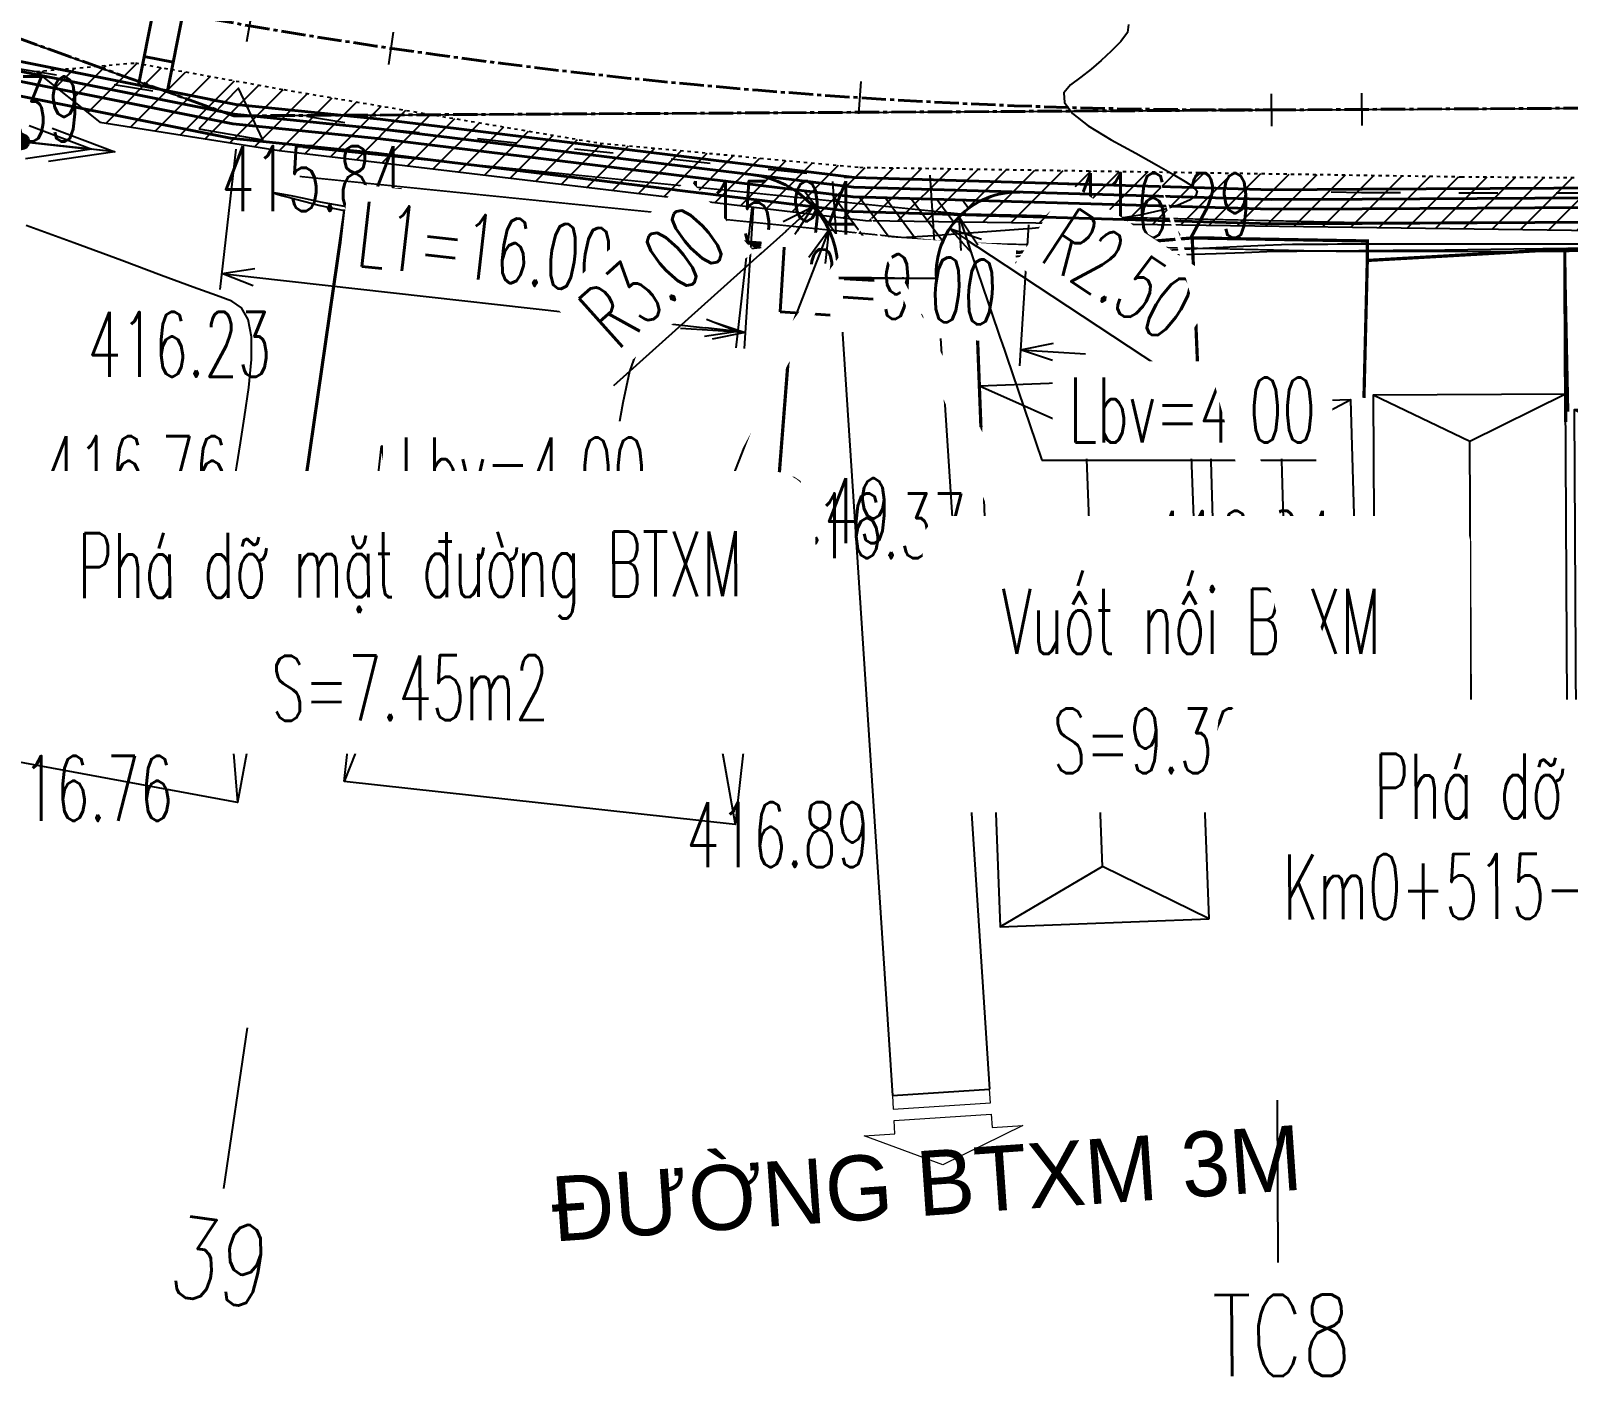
# Model space of a CAD drawing. Header units: centimetres. Extents: x 556321 to 560034, y 1839250 to 1840516.
# Drawn here: x 556875.1 to 556922.45, y 1839264.47 to 1839305.91 of the extents above; entities that cross this region are included whole.
import ezdxf
from ezdxf.enums import TextEntityAlignment as Align

# ---------------------------------------------------------------- set-up
doc = ezdxf.new("R2010")
doc.units = ezdxf.units.CM
doc.header["$MEASUREMENT"] = 0
doc.set_wipeout_variables(frame=1)
for name, pattern in [('ACAD_ISO03W100', [30, 12, -18]), ('ACAD_ISO04W100', [30, 24, -3, 0, -3]), ('CENTER2', [1.125, 0.75, -0.125, 0.125, -0.125]), ('DOT2', [0.125, 0, -0.125])]:
    doc.linetypes.add(name, pattern=pattern)
for name, color, linetype in [('4', 21, 'Continuous'), ('bo via', 23, 'Continuous'), ('bovia', 1, 'Continuous'), ('CAO DO AN', 6, 'Continuous'), ('cao do Hien Trang', 6, 'Continuous'), ('cao do3', 2, 'Continuous'), ('H1_DongMuc_Con', 3, 'Continuous'), ('Line1', 40, 'Continuous'), ('pha1', 4, 'Continuous'), ('RANH', 30, 'Continuous'), ('sh(bs)', 31, 'Continuous'), ('SH1', 4, 'Continuous'), ('T', 20, 'Continuous'), ('thoat nuoc', 50, 'Continuous'), ('ThongSoTuyen_Tuyen1', 7, 'Continuous'), ('ThongSoTuyen_TuyenPDP', 7, 'Continuous'), ('TUYEN', 7, 'Continuous'), ('vuot', 7, 'Continuous')]:
    doc.layers.add(name, color=color, linetype=linetype)
doc.layers.add('Mep duong', color=241, linetype='Continuous', lineweight=50)
doc.styles.add('2D', font='vnsimple.shx', dxfattribs={"width": 0.6})
doc.styles.add('CHUSO', font='Vnsimple.shx', dxfattribs={"width": 0.7})
doc.styles.add('Khung ten', font='VHAVANB_3.TTF')
doc.styles.get("Standard").update_dxf_attribs({"font": 'Vnsimple.shx', "width": 0.7, "height": 2})
doc.linetypes.add('FENCELINE2', pattern='A,0.25,-0.1,[132,ltypeshp.shx,S=0.1,R=0,X=-0.1,Y=0],-0.1,1', length=1.45)
doc.dimstyles.new('D1000', dxfattribs={"dimtxt": 2, "dimasz": 1, "dimexe": 0.5, "dimexo": 1, "dimgap": 0.7, "dimtad": 1, "dimzin": 0, "dimdsep": 46, "dimtxsty": '2D', "dimblk": 'OPEN30', "dimcen": 0, "dimdle": 0.7, "dimclrd": 7, "dimclre": 7, "dimclrt": 3, "dimadec": 0, "dimazin": 2, "dimtfac": 0.3478260869565218, "dimtix": 1, "dimtofl": 0, "dimtmove": 0, "dimatfit": 3, "dimldrblk": 'OPEN30', "dimfxl": 0, "dimtolj": 1, "dimtzin": 0, "dimarcsym": 0})
doc.dimstyles.new('D1000 bv', dxfattribs={"dimtxt": 2, "dimasz": 1, "dimexe": 0.5, "dimexo": 1, "dimgap": 0.7, "dimtad": 1, "dimzin": 0, "dimdsep": 46, "dimtxsty": '2D', "dimblk": 'OPEN30', "dimcen": 0, "dimdle": 0.7, "dimclrd": 7, "dimclre": 7, "dimclrt": 3, "dimadec": 0, "dimazin": 2, "dimtfac": 0.3478260869565218, "dimtix": 1, "dimtofl": 0, "dimtmove": 0, "dimatfit": 3, "dimldrblk": 'OPEN30', "dimfxl": 0, "dimtolj": 1, "dimtzin": 0, "dimarcsym": 0})
doc.dimstyles.new('D1000 bv2', dxfattribs={"dimtxt": 2, "dimasz": 1, "dimexe": 0.5, "dimexo": 1, "dimgap": 0.7, "dimtad": 1, "dimzin": 0, "dimdsep": 46, "dimtxsty": '2D', "dimblk": 'OPEN30', "dimcen": 0, "dimdle": 0.7, "dimclrd": 7, "dimclre": 7, "dimclrt": 3, "dimadec": 0, "dimazin": 2, "dimtfac": 0.3478260869565218, "dimtix": 1, "dimtofl": 0, "dimtmove": 0, "dimatfit": 3, "dimldrblk": 'OPEN30', "dimfxl": 0, "dimtolj": 1, "dimtzin": 0, "dimarcsym": 0})
doc.dimstyles.get("Standard").update_dxf_attribs({"dimtxt": 0.18, "dimasz": 0.18, "dimexe": 0.18, "dimexo": 0.0625, "dimgap": 0.09, "dimtad": 0, "dimtih": 1, "dimtoh": 1, "dimdec": 4, "dimzin": 0, "dimdsep": 46, "dimtxsty": 'Standard', "dimcen": 0.09, "dimadec": 0, "dimazin": 0, "dimtfac": 1, "dimtdec": 4, "dimtofl": 0, "dimtmove": 0, "dimatfit": 3, "dimfxl": 0, "dimtolj": 1, "dimtzin": 0, "dimarcsym": 0})

# ---------------------------------------------------------------- blocks, each defined once
blk = doc.blocks.new('A$C61F2495E')
at = {"layer": 'Line1', "lineweight": -2}
blk.add_lwpolyline([(14.68833595956676, 5.256463934434578), (-0.4504163545789197, 2.926328669767827), (0.4504163544625044, -2.926328669767827), (15.58916866860818, -0.5961934051010758)], close=True, dxfattribs=at)
at = {"layer": 'Line1', "color": 8, "lineweight": -2}
for points in [[(14.68833595956676, 5.256463934434578), (13.55877088371199, 2.086946765892208), (15.58916866860818, -0.5961934051010758)], [(-0.4504163545789197, 2.926328669767827), (1.435625370591879, 0.2209694189950824), (0.4504163544625044, -2.926328669767827)], [(13.55877088371199, 2.086946765892208), (1.435625370591879, 0.2209694189950824)]]:
    blk.add_lwpolyline(points, dxfattribs=at)
at = {"layer": 'Line1', "lineweight": -2}
blk.add_lwpolyline([(15.58916866860818, -0.5961934051010758), (14.68833595956676, 5.256463934434578)], dxfattribs=at)
blk = doc.blocks.new('A$C2A113424')
at = {"layer": 'Mep duong', "linetype": 'Continuous', "lineweight": 20, "extrusion": (-0.004496282055146948, 0.001719061481453282, 0.999988414070535)}
blk.add_lwpolyline([(4.322536986824867, 6.79247280023508), (4.830761154897329, 6.598165935739423), (3.402301987192789, 2.861923919200379), (2.89407781927676, 3.056230783792444), (2.44399803933625, 1.879013385726145), (2.335873058389854, 5.535508036274276), (4.772616766727176, 7.969690198559676), (4.322536986810312, 6.79247280047155)], dxfattribs=at)
blk.add_lwpolyline([(5.273641723522699, 6.428841570338148), (3.845182555903653, 2.692599553731802), (4.372020599101048, 2.491176137052379), (5.800479766678257, 6.227418153647811)], close=True, dxfattribs=at)
blk = doc.blocks.new('_Open30')
at = {"color": 0, "linetype": 'ByBlock', "lineweight": -2}
for p, q in [((-1, 0.26794919), (0, 0)), ((0, 0), (-1, -0.26794919)), ((0, 0), (-1, 0))]:
    blk.add_line(p, q, dxfattribs=at)
blk = doc.blocks.new('*D93')
at = {"layer": 'bo via', "color": 7, "lineweight": -2, "transparency": 16777216}
for p, q in [((556881.4098931802, 1839302.262154554), (556880.9228452302, 1839297.938302869)), ((556897.3045444537, 1839300.471746861), (556896.8174965036, 1839296.147895176)), ((556881.9725279753, 1839298.323226412), (556895.8797480216, 1839296.756687246))]:
    blk.add_line(p, q, dxfattribs=at)
at = {"layer": 'Defpoints', "color": 0, "lineweight": -2, "transparency": 16777216}
for p in [(556881.5218274435, 1839303.255870168), (556897.4164787169, 1839301.465462475), (556896.8734636352, 1839296.644752983)]:
    blk.add_point(p, dxfattribs=at)
at = {"layer": 'bo via', "color": 7, "lineweight": -2, "transparency": 16777216}
for p, rotation in [((556880.9788123617, 1839298.435160675), 173.5731705940881), ((556896.8734636352, 1839296.644752983), 353.5731705940881)]:
    blk.add_blockref('_Open30', p, dxfattribs=dict(at, rotation=rotation))
at = {"layer": 'bo via', "color": 3, "transparency": 16777216, "insert": (556889.116426246, 1839299.229273372), "char_height": 2, "attachment_point": 5, "rotation": 353.5731705940881, "style": '2D', "bg_fill": 3, "box_fill_scale": 1.25, "bg_fill_color": 256, "bg_fill_true_color": 13158600, "bg_fill_transparency": 0}
blk.add_mtext('\\A1;L1=16.00', dxfattribs=at)
blk = doc.blocks.new('*D94')
at = {"layer": 'bo via', "color": 7, "lineweight": -2, "transparency": 16777216}
for p, q in [((556897.3436728426, 1839300.467699267), (556897.0703807803, 1839296.120044394)), ((556905.828525359, 1839299.93434441), (556905.5552332967, 1839295.586689537)), ((556896.1037185257, 1839296.681795304), (556895.1056883578, 1839296.744531131)), ((556906.584631378, 1839296.022968794), (556907.5826615458, 1839295.960232968))]:
    blk.add_line(p, q, dxfattribs=at)
at = {"layer": 'Defpoints', "color": 0, "lineweight": -2, "transparency": 16777216}
for p in [(556897.4064086693, 1839301.465729435), (556905.8912611858, 1839300.932374578)]:
    blk.add_point(p, dxfattribs=at)
at = {"layer": 'bo via', "color": 7, "lineweight": -2, "transparency": 16777216}
for p, rotation in [((556897.1017486936, 1839296.619059478), 356.4031398572616), ((556905.5866012101, 1839296.085704621), 176.4031398572616)]:
    blk.add_blockref('_Open30', p, dxfattribs=dict(at, rotation=rotation))
at = {"layer": 'bo via', "color": 3, "transparency": 16777216, "insert": (556901.4508258572, 1839298.049033334), "char_height": 2, "attachment_point": 5, "rotation": 356.40313985726164, "style": '2D', "bg_fill": 3, "box_fill_scale": 1.25, "bg_fill_color": 256, "bg_fill_true_color": 13158600, "bg_fill_transparency": 0}
blk.add_mtext('\\A1;L2=9.00', dxfattribs=at)
at = {"layer": 'Defpoints', "color": 0, "lineweight": -2, "transparency": 16777216}
blk.add_point((556905.5866012101, 1839296.085704621), dxfattribs=at)
blk = doc.blocks.new('*D39')
at = {"layer": 'Defpoints', "color": 0, "lineweight": -2, "transparency": 16777216}
for p in [(556901.4332700404, 1839302.503342463), (556899.1994678497, 1839300.50081212)]:
    blk.add_point(p, dxfattribs=at)
at = {"layer": 'vuot', "color": 7, "lineweight": -2, "transparency": 16777216}
blk.add_line((556893.0511932494, 1839294.989085748), (556898.4548671197, 1839299.833302006), dxfattribs=at)
at = {"layer": 'vuot', "color": 7, "lineweight": -2, "transparency": 16777216, "rotation": 41.87518387329098}
blk.add_blockref('_Open30', (556899.1994678497, 1839300.50081212), dxfattribs=at)
at = {"layer": 'vuot', "color": 3, "transparency": 16777216, "insert": (556894.245962625, 1839298.343260061), "char_height": 2, "attachment_point": 5, "rotation": 41.87518387329098, "style": '2D', "bg_fill": 3, "box_fill_scale": 1.25, "bg_fill_color": 256, "bg_fill_true_color": 13158600, "bg_fill_transparency": 0}
blk.add_mtext('\\A1;R3.00', dxfattribs=at)
blk = doc.blocks.new('*D40')
at = {"layer": 'Defpoints', "color": 0, "lineweight": -2, "transparency": 16777216}
for p in [(556901.3164055697, 1839301.200407894), (556903.4019474385, 1839299.821816181)]:
    blk.add_point(p, dxfattribs=at)
at = {"layer": 'vuot', "color": 7, "lineweight": -2, "transparency": 16777216}
blk.add_line((556910.2901942978, 1839295.268524694), (556904.2361641861, 1839299.270379496), dxfattribs=at)
at = {"layer": 'vuot', "color": 7, "lineweight": -2, "transparency": 16777216, "rotation": 146.5343684835283}
blk.add_blockref('_Open30', (556903.4019474385, 1839299.821816181), dxfattribs=at)
at = {"layer": 'vuot', "color": 3, "transparency": 16777216, "insert": (556908.6177299807, 1839298.411902223), "char_height": 2, "attachment_point": 5, "rotation": 326.5343684835282, "style": '2D', "bg_fill": 3, "box_fill_scale": 1.25, "bg_fill_color": 256, "bg_fill_true_color": 13158600, "bg_fill_transparency": 0}
blk.add_mtext('\\A1;R2.50', dxfattribs=at)
blk = doc.blocks.new('A$C60531E53')
at = {"layer": '4'}
blk.add_hatch(color=256, dxfattribs=at).paths.add_polyline_path([(-0.2401799543149536, 0, 1), (0.2401799543149536, 0, 1)])
blk.add_circle((0, 0), 0.2401799543149536, dxfattribs=at)
for points in [[(-2.897110797605819, 0), (1.220780834732068, 0)], [(-2.191728709441122, 0), (1.926162922896765, 0)], [(2.173985659223035, 0), (-1.943905973114852, 0)], [(2.917498102954596, 0), (-1.200393529383291, 0)]]:
    blk.add_leader(points, dimstyle='Standard', override={"dimasz": 2, "dimgap": 0.09, "dimtad": 0, "dimldrblk": 'Open30'}, dxfattribs=at)

msp = doc.modelspace()

# ---------------------------------------------------------------- hatches: boundary and pattern name
at = {"layer": 'pha1', "lineweight": -2}
h = msp.add_hatch(dxfattribs=at)
h.set_pattern_fill('ANSI31', color=8, scale=5, style=0)
h.set_pattern_definition([(45, (0, 0), (-0.4419417382415922, 0.4419417382415922), [])])
h.paths.add_polyline_path([(556882.8960518913, 1839304.097745638), (556878.3202689474, 1839304.921302292), (556875.2655575823, 1839304.656535377), (556877.2229935584, 1839303.100463701), (556882.7443966701, 1839302.223858394), (556900.8077606049, 1839300.068875216), (556929.294434212, 1839299.67828247), (556987.0341228927, 1839299.944939267), (557030.1705203888, 1839300.745260124), (557038.8363286708, 1839301.134310825), (557049.2013382051, 1839302.726097467), (557060.9880251072, 1839304.304647354), (557061.1234819421, 1839304.389458736), (557061.124312591, 1839304.322899861), (557064.2661036745, 1839304.743668989), (557060.7545874758, 1839305.764333095), (557056.2402155179, 1839305.912182407), (557049.7277100907, 1839304.729399585), (557041.0437550109, 1839303.726159752), (557030.8581681796, 1839302.903093746), (557017.7993409579, 1839302.285855574), (556981.6457097249, 1839301.481995026), (556940.365324742, 1839301.250373003), (556919.1612426377, 1839301.415920775), (556900.6352509552, 1839301.706304024), (556892.6379643455, 1839302.447501509)])
at = {"layer": 'vuot'}
h = msp.add_hatch(dxfattribs=at)
h.set_pattern_fill('ANSI31', color=8, scale=4.999999999999999, angle=-98.44814996222703, style=0)
h.set_pattern_definition([(306.551850037773, (-1181862.117841416, 2655633.092866785), (0.5020739027176107, 0.3722187477947708), [])])
h.paths.add_polyline_path([(556904.3656204361, 1839300.67737089), (556902.8328125087, 1839300.722710414), (556902.9910311365, 1839298.307361091, -0.001382374026019391), (556902.9911832905, 1839298.307370636, -0.2983586840088119)])
h.paths.add_polyline_path([(556902.9652642892, 1839298.280172736, -0.3917932677578461), (556902.9910311365, 1839298.307361091), (556902.8328125087, 1839300.722710414), (556900.4252583672, 1839300.793924398), (556899.8168263005, 1839300.868601181), (556899.9840902787, 1839298.315166467)])
h.paths.add_polyline_path([(556899.9530506304, 1839298.773110868, -0.004207481832766912), (556899.9540874403, 1839298.77318672), (556899.8168263002, 1839300.868601181), (556898.5925158949, 1839301.018868676, -0.2304296253646202)])

# ---------------------------------------------------------------- linework, layer by layer
at = {"layer": 'bovia', "color": 6, "lineweight": 40}
for points in [[(556879.372965148, 1839309.042433928), (556878.4145386941, 1839304.239113881)], [(556880.2653734185, 1839308.864367989), (556879.3069469646, 1839304.061047942)], [(556878.5906478645, 1839305.121715467), (556879.483056135, 1839304.943649528)]]:
    msp.add_lwpolyline(points, dxfattribs=at)
at = {"layer": 'CAO DO AN', "lineweight": -2, "elevation": 413.955}
msp.add_lwpolyline([(556875.2655575825, 1839304.656535377), (556877.2229935583, 1839303.100463701), (556882.7443966728, 1839302.223858394), (556900.8077606049, 1839300.068875216), (556929.2944342103, 1839299.67828247), (556987.0341228851, 1839299.944939268), (557030.1705203836, 1839300.745260123), (557038.8363286691, 1839301.134310825), (557049.2013382061, 1839302.726097465), (557064.2661036735, 1839304.743668989)], dxfattribs=at)
at = {"layer": 'cao do Hien Trang', "color": 3, "lineweight": -2}
for centre in [(556886.2025306479, 1839305.489218849, 415.442), (556900.6278126705, 1839303.867641664, 415.834), (556881.3539698052, 1839303.290592971, 415.319), (556881.4299692247, 1839303.636300381, 415.229), (556916.0873229178, 1839303.498731226, 416.226), (556885.8761066818, 1839302.90311514, 415.39), (556900.1553947541, 1839301.401282543, 415.733), (556881.1170243067, 1839301.259364566, 415.628), (556916.0852521555, 1839300.92511748, 416.091), (556884.7621811554, 1839300.358136766, 415.844), (556903.6980347009, 1839300.272646993, 415.83), (556910.8707466545, 1839299.529962515, 416.285), (556898.7015889264, 1839299.283868645, 415.945), (556901.4377680502, 1839299.089835653, 416.04), (556916.2614334365, 1839299.436084856, 416.377), (556922.3463391461, 1839299.183509117, 416.567), (556903.2659866058, 1839298.738469871, 415.863), (556904.1612245666, 1839298.973514533, 415.939), (556880.64978248, 1839295.253853258, 416.233), (556902.0555502679, 1839289.661814326, 416.374)]:
    msp.add_circle(centre, 0, dxfattribs=at)
at = {"layer": 'cao do3', "color": 6, "lineweight": -2, "elevation": 416.04}
msp.add_lwpolyline([(556901.6364755547, 1839273.116639466), (556904.6300557007, 1839273.312797336)], dxfattribs=at)
at = {"layer": 'cao do3', "color": 6, "lineweight": -2}
for centre in [(556879.3179416793, 1839291.428949972, 416.755), (556899.7361583433, 1839290.12684054, 416.4938), (556913.3915635057, 1839289.123314523, 416.2421000000001), (556877.6261196476, 1839281.573112199, 416.755), (556899.0885737435, 1839280.14783086, 416.8938)]:
    msp.add_circle(centre, 0, dxfattribs=at)
at = {"layer": 'H1_DongMuc_Con', "color": 8, "lineweight": -2}
for points, elevation in [([(556908.9035752746, 1839306.106595451), (556908.879208597, 1839305.861236336), (556908.6726628097, 1839305.576470277), (556908.3724620927, 1839305.279740195), (556908.0671306261, 1839304.998489011), (556907.7566684098, 1839304.732716725), (556907.4410754438, 1839304.482423337), (556907.1203517282, 1839304.247608848), (556906.9118914856, 1839303.998320024), (556906.9330889389, 1839303.704603633), (556907.1839440883, 1839303.366459675), (556907.6644569334, 1839302.98388815), (556908.3746274745, 1839302.556889058), (556909.1359332526, 1839302.139534436), (556909.7698518086, 1839301.785896321), (556910.2763831425, 1839301.495974714), (556910.6555272542, 1839301.269769615), (556910.907284144, 1839301.107281023), (556911.0188615773, 1839300.973939464), (556910.9774673195, 1839300.835175465), (556910.7831013707, 1839300.690989024), (556910.435763731, 1839300.541380142), (556909.9354544003, 1839300.38634882), (556909.2532543051, 1839300.232943675), (556908.3602443719, 1839300.088213329), (556907.2564246008, 1839299.952157781), (556905.9417949917, 1839299.824777031), (556904.4163555447, 1839299.706071079), (556902.8920904734, 1839299.599443089), (556901.5809839915, 1839299.508296226), (556900.4830360988, 1839299.432630488), (556899.5982467955, 1839299.372445878), (556898.9266160815, 1839299.327742393), (556898.4063099438, 1839299.292475607), (556897.9754943692, 1839299.260601093), (556897.6341693578, 1839299.232118851), (556897.3823349095, 1839299.20702888), (556897.2199910246, 1839299.185331182), (556897.1137559756, 1839299.16462527), (556897.0302480352, 1839299.142510663), (556896.9694672036, 1839299.118987359), (556896.9314134807, 1839299.094055359), (556896.9160868664, 1839299.067714662), (556896.6833165223, 1839299.069892086), (556895.9929316096, 1839299.130514445), (556894.8449321284, 1839299.24958174), (556893.2393180787, 1839299.427093971), (556891.1760894605, 1839299.663051138), (556889.056444505, 1839299.913991736), (556887.281581443, 1839300.136454259), (556885.8515002751, 1839300.330438707), (556884.7662010007, 1839300.495945082), (556884.02568362, 1839300.632973382), (556883.5142133955, 1839300.742416168), (556883.1160555892, 1839300.825165997), (556882.8312102011, 1839300.881222871), (556882.6596772315, 1839300.910586789), (556882.6014566801, 1839300.913257751), (556882.6565828816, 1839300.889470067), (556882.8250901704, 1839300.839458045), (556883.1069785467, 1839300.763221684), (556883.5022480104, 1839300.660760985), (556884.0108985616, 1839300.532075949), (556884.7492450222, 1839300.380232675), (556885.8336022145, 1839300.208297264), (556887.2639701382, 1839300.016269717), (556889.0403487934, 1839299.804150033), (556891.1627381803, 1839299.571938212), (556893.1648562405, 1839299.315002953), (556894.5804209164, 1839299.028712952), (556895.4094322077, 1839298.71306821), (556895.6518901145, 1839298.368068727), (556895.3077946368, 1839297.993714502), (556894.7191165314, 1839297.540927327), (556894.2278265553, 1839296.960628992), (556893.8339247083, 1839296.252819496), (556893.5374109903, 1839295.417498841), (556893.3382854017, 1839294.454667027), (556893.1581497076, 1839293.475049007), (556892.9186056736, 1839292.589369736), (556892.6196532999, 1839291.797629214), (556892.2612925863, 1839291.099827442), (556891.843523533, 1839290.49596442), (556891.3928762216, 1839289.929589155), (556890.9358807339, 1839289.344250656), (556890.47253707, 1839288.739948923), (556890.00284523, 1839288.116683955), (556889.5268052139, 1839287.474455753), (556888.9616489663, 1839286.891572873), (556888.2246084322, 1839286.446343873), (556887.3156836113, 1839286.138768753), (556886.2348745039, 1839285.968847512), (556884.98218111, 1839285.936580151), (556883.7888520602, 1839286.036145451), (556882.8861359854, 1839286.261722195), (556882.2740328853, 1839286.613310383), (556881.9525427603, 1839287.090910015), (556881.92166561, 1839287.69452109), (556882.0016079132, 1839288.310966285), (556882.0125761476, 1839288.827068273), (556881.9545703133, 1839289.242827054), (556881.8275904106, 1839289.55824263), (556881.6316364394, 1839289.773314999), (556881.4323881684, 1839289.969196176), (556881.2955253668, 1839290.227038173), (556881.2210480345, 1839290.546840992), (556881.2089561716, 1839290.928604632), (556881.2592497781, 1839291.372329092), (556881.3464345624, 1839291.894059859), (556881.4450162324, 1839292.509842416), (556881.5549947888, 1839293.219676764), (556881.6763702312, 1839294.023562904), (556881.8091425597, 1839294.921500833), (556881.8991816224, 1839295.783980869), (556881.8923572678, 1839296.481493325), (556881.7886694956, 1839297.0140382), (556881.5881183061, 1839297.381615496), (556881.2907036992, 1839297.584225211), (556880.8195091509, 1839297.75219086), (556880.0976181377, 1839298.015835954), (556879.1250306595, 1839298.375160493), (556877.9017467161, 1839298.830164478), (556876.4277663077, 1839299.380847909), (556874.9536513197, 1839299.917869262)], 416), ([(556922.7751071579, 1839299.339393914), (556920.3456460877, 1839299.339073653), (556918.3884340981, 1839299.338438811), (556916.9034711892, 1839299.337489388), (556915.890757361, 1839299.336225383), (556915.3502926133, 1839299.334646796), (556915.0512653511, 1839299.332941223), (556914.7628639793, 1839299.331296257), (556914.4850884976, 1839299.329711899), (556914.2179389063, 1839299.328188147), (556913.9614152052, 1839299.326725004), (556913.6256960097, 1839299.319434587), (556913.1209599358, 1839299.300429018), (556912.4472069832, 1839299.269708296), (556911.6044371519, 1839299.227272421), (556910.5926504422, 1839299.173121394), (556909.605998036, 1839299.116794365), (556908.8386311161, 1839299.067830484), (556908.2905496822, 1839299.026229751), (556907.9617537346, 1839298.991992167), (556907.852243273, 1839298.96511773), (556907.9620014268, 1839298.948564395), (556908.2910113252, 1839298.945290113), (556908.839272968, 1839298.955294883), (556909.6067863554, 1839298.978578708), (556910.5935514872, 1839299.015141585), (556911.6104684019, 1839299.05419579), (556912.4684371375, 1839299.084953598), (556913.1674576941, 1839299.107415008), (556913.7075300717, 1839299.121580021), (556914.0886542704, 1839299.127448638), (556914.3855294542, 1839299.129141822), (556914.6728547871, 1839299.13078054), (556914.9506302694, 1839299.132364792), (556915.2188559009, 1839299.133894578), (556915.4775316817, 1839299.135369897), (556915.9994135794, 1839299.140001812), (556917.0572575615, 1839299.151001386), (556918.6510636284, 1839299.168368617), (556920.7808317798, 1839299.192103506), (556923.4465620157, 1839299.222206052)], 417)]:
    msp.add_lwpolyline(points, dxfattribs=dict(at, elevation=elevation))
at = {"layer": 'Line1', "linetype": 'DOT2', "lineweight": -2, "elevation": 413.955}
msp.add_lwpolyline([(556875.2655575825, 1839304.656535377), (556878.3202689474, 1839304.921302292), (556882.8960519183, 1839304.097745636), (556892.6379643477, 1839302.447501509), (556900.6352509628, 1839301.706304023), (556919.1612426061, 1839301.415920776), (556940.365324744, 1839301.250373003), (556981.6457097551, 1839301.481995026), (557017.7993409431, 1839302.285855574), (557030.8581681856, 1839302.903093747), (557041.0437550208, 1839303.726159752), (557049.7277100878, 1839304.729399584), (557056.2402155173, 1839305.912182407), (557060.7545874752, 1839305.764333094), (557064.2661036735, 1839304.743668989)], dxfattribs=at)
at = {"layer": 'Line1', "linetype": 'FENCELINE2', "lineweight": -2, "const_width": 0.1}
msp.add_lwpolyline([(556916.2639724237, 1839298.836090228), (556916.1606972709, 1839294.604128243)], dxfattribs=at)
at = {"layer": 'Line1', "lineweight": -2}
for points in [[(556911.390808417, 1839278.555838512), (556910.7526454153, 1839295.207754504), (556904.3149974286, 1839294.961040026), (556904.9531604308, 1839278.309124033)], [(556916.0850875429, 1839283.256866304), (556915.7570495331, 1839294.541150818), (556911.3945334409, 1839294.414330984), (556911.7225714508, 1839283.13004647)], [(556922.4510165809, 1839279.405819604), (556922.369949237, 1839294.722633244), (556916.4484532045, 1839294.691292524), (556916.5295205484, 1839279.374478885)], [(556884.753304281, 1839282.79100296), (556885.8969259802, 1839293.118074084), (556897.9407787467, 1839291.78433568), (556896.7971570473, 1839281.457264556)]]:
    msp.add_lwpolyline(points, close=True, dxfattribs=at)
for points in [[(556910.7526454153, 1839295.207754504), (556907.5943391565, 1839293.505276835), (556904.3149974286, 1839294.961040026)], [(556915.7570495331, 1839294.541150818), (556913.6068997104, 1839293.407639164), (556911.3945334409, 1839294.414330984)], [(556922.369949237, 1839294.722633244), (556919.4168889306, 1839293.254451752), (556916.4484532045, 1839294.691292524)], [(556908.1053814653, 1839280.170386584), (556907.5943391565, 1839293.505276835)], [(556913.8695932564, 1839284.371159781), (556913.6068997104, 1839293.407639164)], [(556885.8969259802, 1839293.118074084), (556886.7297563723, 1839287.7989883), (556884.753304281, 1839282.79100296)], [(556919.4818078347, 1839280.988714345), (556919.4168889306, 1839293.254451752)], [(556897.9407787467, 1839291.78433568), (556895.8487092527, 1839286.789153831), (556896.7971570473, 1839281.457264556)], [(556895.8487092527, 1839286.789153831), (556886.7297563723, 1839287.7989883)], [(556916.0850875429, 1839283.256866304), (556913.8695932564, 1839284.371159781), (556911.7225714508, 1839283.13004647)], [(556911.7225714508, 1839283.13004647), (556916.0850875429, 1839283.256866304)], [(556922.4510165809, 1839279.405819604), (556919.4818078347, 1839280.988714345), (556916.5295205484, 1839279.374478885)], [(556911.390808417, 1839278.555838512), (556908.1053814653, 1839280.170386584), (556904.9531604308, 1839278.309124033)], [(556916.5295205484, 1839279.374478885), (556922.4510165809, 1839279.405819604)], [(556904.9531604308, 1839278.309124033), (556911.390808417, 1839278.555838512)]]:
    msp.add_lwpolyline(points, dxfattribs=at)
at = {"layer": 'pha1', "color": 8, "linetype": 'ACAD_ISO03W100', "ltscale": 0.1, "elevation": 413.955}
msp.add_lwpolyline([(556828.7402746547, 1839319.316067087), (556846.4859649644, 1839313.129219065), (556857.0182177362, 1839309.092303343), (556871.7507654617, 1839305.237363718), (556885.8761066818, 1839302.90311514), (556900.1553947541, 1839301.401282543), (556916.0852521555, 1839300.92511748), (556934.0329922345, 1839300.918632627), (556950.7991580996, 1839300.838919521), (556967.0812249517, 1839301.039356633), (556983.299926904, 1839301.289642412), (556996.5746725835, 1839301.396825222), (556998.396548683, 1839301.663091024), (556999.7791774739, 1839301.497191577), (557013.953764454, 1839301.80234063), (557020.2701659233, 1839302.033001596), (557033.7892127361, 1839303.097684775), (557051.8834056717, 1839305.12575726), (557066.0489977344, 1839307.895967994), (557084.2869206462, 1839310.980386395)], dxfattribs=at)
at = {"layer": 'RANH', "linetype": 'ACAD_ISO04W100', "ltscale": 0.05, "const_width": 0.05}
for points in [[(556982.8240392893, 1839300.11379209), (556946.3924205524, 1839300.04968116), (556915.7340126536, 1839300.007396881), (556903.6980347009, 1839300.272646993), (556883.4711486406, 1839302.319235132)], [(556982.8256230715, 1839299.213793484), (556946.3936618373, 1839299.149682016), (556915.7247172834, 1839299.107383205), (556903.6427337404, 1839299.373647193), (556883.3805478171, 1839301.423807027)]]:
    msp.add_lwpolyline(points, dxfattribs=at)
at = {"layer": 'SH1', "elevation": 416.04}
for points in [[(556902.785317268, 1839301.465490611), (556904.6300557007, 1839273.312797336)], [(556899.791737122, 1839301.269332742), (556901.6364755547, 1839273.116639466)]]:
    msp.add_lwpolyline(points, dxfattribs=at)
at = {"layer": 'SH1', "linetype": 'FENCELINE2', "const_width": 0.1}
for points in [[(556883.4863554996, 1839291.53489058), (556884.7621811554, 1839300.358136766), (556898.7015889264, 1839299.283868645), (556897.8242505353, 1839288.089308053)], [(556904.3632701095, 1839293.701436085), (556904.1612245666, 1839298.973514533), (556910.8707466545, 1839299.529962515), (556911.0582483639, 1839295.104072721)], [(556910.8707466545, 1839299.529962515), (556916.2614334365, 1839299.436084856), (556916.2639724237, 1839298.836090228), (556922.3463391461, 1839299.183509117), (556922.3745159612, 1839293.859799226)]]:
    msp.add_lwpolyline(points, dxfattribs=at)
at = {"layer": 'SH1', "linetype": 'FENCELINE2', "const_width": 0.1, "elevation": 416.954}
msp.add_lwpolyline([(556928.6205018512, 1839299.320357041), (556922.3463391461, 1839299.183509117)], dxfattribs=at)
at = {"layer": 'SH1'}
msp.add_lwpolyline([(556922.3463391461, 1839299.183509117), (556922.4553699372, 1839294.18469803)], dxfattribs=at)
msp.add_lwpolyline([(556882.9900118497, 1839290.414467758), (556881.4618190932, 1839282.136579718), (556872.178508875, 1839283.850384901), (556873.7067016314, 1839292.128272942)], close=True, dxfattribs=at)
at = {"layer": 'SH1', "color": 8}
for points in [[(556882.9900118497, 1839290.414467758), (556880.9821182797, 1839288.084670113), (556881.4618190932, 1839282.136579718)], [(556880.9821182797, 1839288.084670113), (556874.5042857588, 1839289.280552045)]]:
    msp.add_lwpolyline(points, dxfattribs=at)
at = {"layer": 'T', "color": 1}
msp.add_lwpolyline([(556388.4077285065, 1839317.599261275), (556403.9855829556, 1839332.631404766), (556472.7201804589, 1839349.139786821), (556519.7498159858, 1839361.6644622), (556517.4521892862, 1839368.292349566), (556560.3887066303, 1839375.162093943), (556643.1067222117, 1839363.648420062), (556660.645023606, 1839359.496106346), (556688.3832445671, 1839356.142146459), (556756.2777159817, 1839336.862720629), (556804.0540989705, 1839331.131487818), (556881.3539698052, 1839303.290592971), (557029.1753429447, 1839304.133672492), (557099.4537064454, 1839316.087882114), (557130.4917232865, 1839330.985187393), (557171.2721665474, 1839347.296730436), (557196.2840118997, 1839372.702428997), (557244.8134156673, 1839317.637076192)], dxfattribs=at)
at = {"layer": 'ThongSoTuyen_Tuyen1', "lineweight": -2}
for points in [[(556910.7526454153, 1839295.207754504), (556904.3149974286, 1839294.961040026)], [(556897.9407787467, 1839291.78433568), (556885.8969259802, 1839293.118074084)]]:
    msp.add_lwpolyline(points, dxfattribs=at)
at = {"layer": 'ThongSoTuyen_TuyenPDP', "color": 1, "lineweight": -2}
for p, q in [((556881.7633263017, 1839275.194392226), (556881.0383904824, 1839270.247224546)), ((556913.4836742742, 1839272.9735772), (556913.5121915402, 1839267.973658524))]:
    msp.add_line(p, q, dxfattribs=at)
msp.add_lwpolyline([(556880.2708507767, 1839302.890975597), (556882.2420203025, 1839302.552610853), (556881.5006292601, 1839304.144362296)], close=True, dxfattribs=at)
at = {"layer": 'TUYEN', "color": 1, "lineweight": -2}
for p, q in [((556881.9148927865, 1839306.557685939), (556881.7457104143, 1839305.572101176)), ((556913.3068672247, 1839303.973072991), (556913.312570678, 1839302.973089255))]:
    msp.add_line(p, q, dxfattribs=at)
at = {"layer": 'TUYEN', "color": 2, "lineweight": -2}
for p, q in [((556886.2579283816, 1839305.866831844), (556886.1129412177, 1839304.877398308)), ((556900.658966398, 1839304.346929333), (556900.594207938, 1839303.349028365)), ((556916.0846220442, 1839303.988916043), (556916.0903254974, 1839302.988932308))]:
    msp.add_line(p, q, dxfattribs=at)
at = {"layer": 'TUYEN', "color": 3, "linetype": 'CENTER2', "lineweight": 40}
msp.add_lwpolyline([(556813.6770284101, 1839327.665882473), (556851.2885984118, 1839314.119431092, 0.08807846508642009), (556913.3097189525, 1839303.473081123), (557003.073058948, 1839303.985050465, 0.04071798329055057), (557054.90854506, 1839308.511085476), (557081.4580012723, 1839313.027097404, 0.06986579236870619), (557115.9104446233, 1839323.986871367), (557130.4916710559, 1839330.985417083), (557163.4974290751, 1839344.187210567, 0.1035469730046593), (557177.1465900104, 1839353.263975687), (557196.2838516652, 1839372.702595904), (557244.8132696573, 1839317.637258779)], format="xyb", dxfattribs=at)
msp.add_lwpolyline([(556851.2885984118, 1839314.119431092), (556881.3541130278, 1839303.290820853), (556913.3097189525, 1839303.473081123)], dxfattribs=at)
at = {"layer": 'vuot'}
msp.add_lwpolyline([(556878.4145386941, 1839304.239113881), (556879.3069469646, 1839304.061047942)], dxfattribs=at)

# ---------------------------------------------------------------- block references
at = {"layer": '4'}
for p, rotation in [((556874.8036641122, 1839302.499208531, 415.394), 173.7531587451568), ((556903.2659866058, 1839298.738469871, 415.863), 185.6577186427252)]:
    msp.add_blockref('A$C60531E53', p, dxfattribs=dict(at, rotation=rotation))
at = {"layer": 'Line1', "lineweight": -2, "rotation": 261.5530306977356}
msp.add_blockref('A$C61F2495E', (556925.5924512895, 1839294.253121992, 416.954), dxfattribs=at)
at = {"layer": 'thoat nuoc', "extrusion": (0.003721835117555523, -0.05696328527744782, 0.9983693365051622), "xscale": 0.7500000001695254, "yscale": 0.7500000001695254, "zscale": 0.7500000001695254, "rotation": 110.9233323044773}
msp.add_blockref('A$C2A113424', (675640.3464146147, 1796138.331606645, -102282.9931314249), dxfattribs=at)

# ---------------------------------------------------------------- texts
at = {"layer": 'CAO DO AN', "color": 6, "lineweight": -2, "width": 0.6}
for s, p in [('415.39', (556871.0025412934, 1839302.499002089, 828.5625)), ('415.84', (556880.9610583365, 1839300.357930325, 829.0125)), ('416.29', (556907.0696238356, 1839299.529756073, 829.4535000000001)), ('415.94', (556894.9004661075, 1839299.283662204, 829.1134999999999)), ('416.37', (556898.2544274491, 1839289.661607885, 829.5425))]:
    msp.add_text(s, height=2, dxfattribs=at).set_placement(p)
at = {"layer": 'cao do3', "color": 6, "lineweight": -2, "width": 0.6}
for s, p in [('416.23', (556876.8486596611, 1839295.253646816, 829.4014999999999)), ('416.76', (556875.5168188604, 1839291.42874353, 829.9235)), ('416.49', (556895.9350355244, 1839290.126634098, 829.6623)), ('416.24', (556909.5904406869, 1839289.123108082, 829.4106)), ('416.76', (556873.8249968288, 1839281.572905757, 829.9235)), ('416.89', (556895.2874509246, 1839280.147624418, 830.0623))]:
    msp.add_text(s, height=2, dxfattribs=at).set_placement(p)
at = {"layer": 'sh(bs)', "color": 7, "lineweight": -2, "insert": (556888.9846183488, 1839270.462508925, -9.361), "char_height": 2, "width": 26.72984380283251, "attachment_point": 1, "rotation": 3.97493192545821, "style": 'Khung ten'}
msp.add_mtext('\\pi2.0926;®\xadêng btxm 3m', dxfattribs=at)
at = {"layer": 'ThongSoTuyen_TuyenPDP', "color": 1, "lineweight": -2, "width": 0.7}
for s, rotation, p in [('39', 351.6634641222049, (556879.2686392536, 1839266.9691784)), ('TC8', 0.3267855690719335, (556911.4999659266, 1839264.462124775))]:
    msp.add_text(s, height=2.5, rotation=rotation, dxfattribs=at).set_placement(p)

# ---------------------------------------------------------------- next in the draw order: dimensions: what is measured, and where the dimension line sits
at = {"layer": 'bo via'}
dim = msp.add_aligned_dim(p1=(556881.5218274434, 1839303.255870168), p2=(556897.4164787169, 1839301.465462475), distance=-4.85119628400548, dimstyle='D1000 bv', override={"dimpost": 'L1=<>'}, dxfattribs=at)
dim.commit()
dim.dimension.update_dxf_attribs({"geometry": '*D93', "text_midpoint": (556889.116426246, 1839299.229273372)})

# ---------------------------------------------------------------- next in the draw order: dimensions: what is measured, and where the dimension line sits
dim = msp.add_aligned_dim(p1=(556897.4064086693, 1839301.465729435), p2=(556905.8912611858, 1839300.932374578), distance=-4.8562359264434445, text='L2=9.00', dimstyle='D1000 bv2', override={"dimpost": 'L2=<>'}, dxfattribs=at)
dim.commit()
dim.dimension.update_dxf_attribs({"geometry": '*D94', "text_midpoint": (556901.4508258572, 1839298.049033334)})

# ---------------------------------------------------------------- next in the draw order: linework, layer by layer
at = {"layer": 'vuot'}
msp.add_lwpolyline([(556902.9928333212, 1839298.279849124), (556899.9840902785, 1839298.315166467)], dxfattribs=at)

# ---------------------------------------------------------------- next in the draw order: dimensions: what is measured, and where the dimension line sits
dim = msp.add_radius_dim(center=(556901.4332700404, 1839302.503342463), mpoint=(556899.1994678497, 1839300.50081212), dimstyle='D1000', dxfattribs=at)
dim.commit()
dim.dimension.update_dxf_attribs({"geometry": '*D39', "text_midpoint": (556894.245962625, 1839298.343260061)})

# ---------------------------------------------------------------- next in the draw order: linework, layer by layer
at = {"layer": 'TUYEN', "color": 1, "lineweight": 40}
msp.add_arc((556896.9656656584, 1839298.498281778), 3, 4.076461072754113, 82.69366538146038, dxfattribs=at)

# ---------------------------------------------------------------- next in the draw order: dimensions: what is measured, and where the dimension line sits
at = {"layer": 'vuot'}
dim = msp.add_radius_dim(center=(556901.3164055697, 1839301.200407894), mpoint=(556903.4019474385, 1839299.821816181), dimstyle='D1000', dxfattribs=at)
dim.commit()
dim.dimension.update_dxf_attribs({"geometry": '*D40', "text_midpoint": (556908.6177299807, 1839298.411902223)})

# ---------------------------------------------------------------- next in the draw order: leaders
at = {"layer": 'bo via', "lineweight": -2}
msp.add_leader([(556899.6806562822, 1839299.774536421), (556896.0229829157, 1839290.408052498), (556884.9640008932, 1839290.408052498)], dimstyle='D1000', override={"dimgap": 0.7, "dimtad": 0}, dxfattribs=at)

# ---------------------------------------------------------------- next in the draw order: linework, layer by layer
at = {"layer": 'bovia', "color": 6, "lineweight": 40, "elevation": 427.4431}
msp.add_lwpolyline([(557081.8227834511, 1839310.843463963), (557066.1937808796, 1839307.93176651), (557055.3197665811, 1839306.082347949), (557052.028557301, 1839305.540103494), (557034.0218850535, 1839303.186703241), (557029.2974232152, 1839302.739192431), (557016.7302688577, 1839301.88906897), (557003.0833804026, 1839301.522588543), (556998.5569283891, 1839301.496864993), (556983.3765735178, 1839301.410595963), (556967.161135361, 1839301.318444618), (556950.9499971347, 1839301.226317709), (556933.8229736979, 1839301.12898588), (556916.1009598688, 1839301.028272758), (556913.3284932326, 1839301.012516999), (556900.4707723926, 1839301.392840546), (556885.8560616648, 1839303.186598041), (556881.4093298255, 1839303.641550734), (556871.781597097, 1839305.562612342), (556857.0421244798, 1839309.417259815), (556850.458438196, 1839311.804929899), (556845.643242116, 1839313.539317368), (556828.4421357353, 1839319.734990995)], dxfattribs=at)
at = {"layer": 'TUYEN', "color": 1, "lineweight": 40, "elevation": 427.4431}
msp.add_lwpolyline([(557081.8769338292, 1839310.548390431), (557066.246406954, 1839307.636408998), (557055.3693018603, 1839305.786464764), (557052.0723931263, 1839305.243281294), (557034.0554797255, 1839302.888542562), (557029.3216964322, 1839302.440148805), (557016.7444252736, 1839301.589340978), (557003.0882601, 1839301.22261143), (556998.5586332434, 1839301.196869837), (556983.3782783721, 1839301.110600807), (556967.1628402153, 1839301.018449462), (556950.951701989, 1839300.926322553), (556933.8246785522, 1839300.828990725), (556916.1026647231, 1839300.728277602), (556913.3249095776, 1839300.712491789), (556900.4480153791, 1839301.093382472), (556885.8225178531, 1839302.8884639), (556881.364610437, 1839303.344559985), (556871.7142358018, 1839305.270139428), (556856.952843301, 1839309.13051936), (556850.35646595, 1839311.522792045), (556845.5415786988, 1839313.257068277), (556828.3404723181, 1839319.452741903)], dxfattribs=at)

# ---------------------------------------------------------------- next in the draw order: texts
at = {"layer": 'bo via', "color": 3, "insert": (556890.2559310487, 1839292.378219624), "char_height": 2, "attachment_point": 5, "style": '2D', "bg_fill": 3, "box_fill_scale": 1.25, "bg_fill_color": 256, "bg_fill_true_color": 13158600, "bg_fill_transparency": 0}
msp.add_mtext('\\A1;Lbv=4.00', dxfattribs=at)

# ---------------------------------------------------------------- next in the draw order: wipeouts: each hides what was drawn before it
at = {"color": 8, "linetype": 'ByBlock'}
msp.add_wipeout([(556903.3032396854, 1839281.8321283704), (556903.1544364137, 1839281.8592809702), (556903.0171391561, 1839281.9120976743), (556902.8798022197, 1839281.9983632101), (556902.7840548783, 1839282.086457447), (556902.7246132325, 1839282.1589227864), (556902.6286263001, 1839282.3330605635), (556902.5902401141, 1839282.458419674), (556902.572777016, 1839282.5897029296), (556902.5748919041, 1839282.699427775), (556902.5748919041, 1839282.699427775), (556902.571800514, 1839282.6445651362), (556902.5715664172, 1839289.87095407), (556902.5720490895, 1839290.1925305107), (556902.6133789375, 1839290.4192039366), (556902.6890230647, 1839290.581208346), (556902.8057897333, 1839290.7294883747), (556902.902578591, 1839290.8119985778), (556903.0340714435, 1839290.8892031112), (556903.162278527, 1839290.936010485), (556903.162278527, 1839290.936010485), (556903.3714502477, 1839290.9638630797), (556904.6660367353, 1839290.9640006917), (556900.912947764, 1839300.280291305), (556905.7427972342, 1839290.9642167795), (556918.3349541471, 1839290.9670443826), (556918.5606419098, 1839290.9642463254), (556918.7747316192, 1839290.9534784993), (556918.9635002462, 1839290.8932626434), (556919.1934884526, 1839290.7328210662), (556919.3768524206, 1839290.4481717425), (556919.425087224, 1839290.2336622567), (556919.4278729305, 1839290.0752162898), (556919.4278942837, 1839289.8743365752), (556919.4281337574, 1839282.5973569835), (556919.3224792951, 1839282.2350590052), (556919.1098527444, 1839281.9936946975), (556919.1098527444, 1839281.9936946975), (556919.1098527444, 1839281.9936946975), (556919.1098527444, 1839281.9936946975), (556918.91471556, 1839281.8854929232), (556918.7949488026, 1839281.8499851394), (556918.6926062024, 1839281.835001499), (556918.6132750767, 1839281.8325369607)], dxfattribs=at).translate(0, 0, 1.994000000000028).dxf.layer = 'vuot'

# ---------------------------------------------------------------- next in the draw order: linework, layer by layer
at = {"layer": 'bovia', "color": 6, "lineweight": 40, "elevation": 427.4431}
msp.add_lwpolyline([(557081.9310842069, 1839310.253316898), (557066.2990330284, 1839307.341051486), (557055.4188371396, 1839305.49058158), (557052.1162289521, 1839304.946459093), (557034.089074397, 1839302.590381884), (557029.3459696494, 1839302.141105179), (557016.7585816893, 1839301.289612987), (557003.0931397977, 1839300.922634317), (556998.5603380975, 1839300.896874682), (556983.3799832262, 1839300.810605651), (556967.1645450693, 1839300.718454306), (556950.9534068431, 1839300.626327398), (556933.8263834063, 1839300.528995569), (556916.1043695771, 1839300.428282446), (556913.3213259224, 1839300.412466579), (556900.4252583658, 1839300.793924398), (556885.7889740416, 1839302.59032976), (556881.3198910486, 1839303.047569237), (556871.6468745066, 1839304.977666514), (556856.8635621221, 1839308.843778905), (556850.254493704, 1839311.240654191), (556845.4399152817, 1839312.974819185), (556828.2388089012, 1839319.170492812)], dxfattribs=at)
at = {"layer": 'TUYEN', "color": 1, "lineweight": 40, "elevation": 427.4431}
msp.add_lwpolyline([(557082.0123097739, 1839309.810706599), (557066.3779721403, 1839306.898015219), (557055.4931400586, 1839305.046756803), (557052.1819826904, 1839304.501225793), (557034.1394664047, 1839302.143140867), (557029.3823794749, 1839301.69253974), (557016.779816313, 1839300.840020999), (557003.1004593438, 1839300.472668647), (556998.5628953788, 1839300.446881948), (556983.3825405075, 1839300.360612918), (556967.1671023506, 1839300.268461573), (556950.9559641244, 1839300.176334664), (556933.8289406876, 1839300.079002836), (556916.1069268584, 1839299.978289713), (556913.3159504398, 1839299.962428764), (556900.3911228459, 1839300.344737288), (556885.7386583243, 1839302.143128549), (556881.2528119658, 1839302.602083115), (556871.5458325637, 1839304.538957142), (556856.7296403539, 1839308.413668222), (556850.1015353348, 1839310.817447409), (556845.2874201561, 1839312.551445548), (556828.0863137754, 1839318.747119175)], dxfattribs=at)
at = {"layer": 'TUYEN', "color": 1, "lineweight": 40}
msp.add_arc((556905.4874893089, 1839298.443224468), 2.5, 88.30571977280233, 183.7487093186943, dxfattribs=at)

# ---------------------------------------------------------------- next in the draw order: texts
at = {"layer": 'vuot', "color": 3, "style": '2D', "width": 0.6}
for s, p in [('Vuèt nèi BTXM', (556910.8424756613, 1839286.718059846)), ('S=9.30m2', (556910.8427606854, 1839283.039018201))]:
    msp.add_text(s, height=2, rotation=359.9953327796568, dxfattribs=at).set_placement(p, align=Align.CENTER)

# ---------------------------------------------------------------- next in the draw order: leaders
at = {"layer": 'bo via', "lineweight": -2}
msp.add_leader([(556903.688315133, 1839300.179016012), (556906.2437735829, 1839292.680201902), (556914.6904220852, 1839292.680201902)], dimstyle='D1000', override={"dimgap": 0.7, "dimtad": 0}, dxfattribs=at)

# ---------------------------------------------------------------- next in the draw order: texts
at = {"layer": 'bo via', "color": 3, "insert": (556910.8771674245, 1839294.227794649), "char_height": 2, "attachment_point": 5, "style": '2D', "bg_fill": 3, "box_fill_scale": 1.25, "bg_fill_color": 256, "bg_fill_true_color": 13158600, "bg_fill_transparency": 0}
msp.add_mtext('\\A1;Lbv=4.00', dxfattribs=at)

# ---------------------------------------------------------------- next in the draw order: wipeouts: each hides what was drawn before it
at = {"color": 8, "linetype": 'ByBlock'}
msp.add_wipeout([(556897.896551489, 1839283.6449490013), (556898.1922486754, 1839283.6773369452), (556898.4204367502, 1839283.7493997586), (556898.5245624346, 1839283.7978672145), (556898.740646211, 1839283.936948254), (556898.8624805458, 1839284.045049916), (556899.026870943, 1839284.243896307), (556899.1164035101, 1839284.3961627963), (556899.1849136451, 1839284.5569295941), (556899.2294583606, 1839284.7119853992), (556899.2562284817, 1839284.8793873263), (556899.2562284815, 1839284.879387326), (556899.2625814618, 1839290.9826084112), (556899.2234454013, 1839291.3072473377), (556899.144152059, 1839291.5389632485), (556899.0482389652, 1839291.7172197676), (556898.8624805466, 1839291.948537468), (556898.6874049568, 1839292.0964255775), (556898.4620135179, 1839292.2261077391), (556898.2611329141, 1839292.2990879095), (556898.2611329141, 1839292.2990879095), (556897.8965514901, 1839292.3486383834), (556896.6443483437, 1839292.3486383837), (556900.8077606049, 1839300.0688752162), (556895.2118604645, 1839292.348638384), (556875.3787522553, 1839292.3486383837), (556875.0944203204, 1839292.3187196474), (556874.8460612526, 1839292.2404948056), (556874.6482810876, 1839292.1369262866), (556874.4128231986, 1839291.9485374673), (556874.190802016, 1839291.6570060041), (556874.0866451061, 1839291.4258882315), (556874.0359987955, 1839291.2337080557), (556874.0127222829, 1839290.9826084108), (556874.0127222833, 1839284.5502719593), (556874.0502008882, 1839284.5064895195), (556874.2044771758, 1839284.3130420693), (556874.3057138833, 1839284.1656231096), (556874.4128231986, 1839284.045049917), (556874.6449993849, 1839283.8587443582), (556874.7740797077, 1839283.786067143), (556874.9610507598, 1839283.710377827), (556875.2305155298, 1839283.6530158815), (556875.3787522546, 1839283.6449490015)], dxfattribs=at).dxf.layer = 'pha1'

# ---------------------------------------------------------------- next in the draw order: linework, layer by layer
at = {"layer": 'pha1', "lineweight": -2}
msp.add_lwpolyline([(556902.9928383182, 1839298.279772841), (556899.9876315607, 1839298.279772841)], dxfattribs=at)

# ---------------------------------------------------------------- next in the draw order: texts
at = {"layer": 'pha1', "color": 3, "style": 'CHUSO', "width": 0.6}
for s, p in [('Ph¸ dì mÆt ®\xadêng BTXM', (556886.7814049703, 1839288.464539782, 25.26750000000129)), ('S=7.45m2', (556886.7814049703, 1839284.670084461, 25.26750000000129))]:
    msp.add_text(s, height=1.999999999999999, rotation=0.1601308852834099, dxfattribs=at).set_placement(p, align=Align.CENTER)

# ---------------------------------------------------------------- next in the draw order: wipeouts: each hides what was drawn before it
at = {"color": 8, "linetype": 'ByBlock'}
msp.add_wipeout([(556912.9469549219, 1839277.592803505), (556912.6512577357, 1839277.6251914492), (556912.4230696609, 1839277.6972542626), (556912.3189439764, 1839277.7457217185), (556912.1028602, 1839277.884802758), (556911.9810258653, 1839277.99290442), (556911.816635468, 1839278.1917508112), (556911.7271029009, 1839278.3440173003), (556911.6585927659, 1839278.504784098), (556911.6140480505, 1839278.659839903), (556911.5872779295, 1839278.8272418303), (556911.5872779295, 1839278.82724183), (556911.5809249491, 1839283.9402255605), (556911.6200610098, 1839284.2648644866), (556911.6993543521, 1839284.4965803977), (556911.7952674459, 1839284.674836917), (556911.9810258645, 1839284.9061546172), (556912.1561014543, 1839285.0540427265), (556912.3814928932, 1839285.1837248884), (556912.5823734971, 1839285.2567050585), (556912.5823734971, 1839285.2567050585), (556912.946954921, 1839285.3062555327), (556914.1991580675, 1839285.306255533), (556909.8380846976, 1839301.3887621015), (556915.6316459465, 1839285.3062555331), (556941.4226689748, 1839285.306255533), (556941.7070009098, 1839285.2763367966), (556941.9553599774, 1839285.1981119546), (556942.1531401424, 1839285.0945434358), (556942.3885980314, 1839284.9061546165), (556942.6106192141, 1839284.6146231533), (556942.714776124, 1839284.3835053807), (556942.7654224345, 1839284.191325205), (556942.7886989472, 1839283.94022556), (556942.7886989468, 1839278.4981264633), (556942.7512203419, 1839278.4543440235), (556942.5969440542, 1839278.2608965733), (556942.4957073467, 1839278.1134776135), (556942.3885980315, 1839277.992904421), (556942.1564218453, 1839277.8065988622), (556942.0273415225, 1839277.7339216468), (556941.8403704702, 1839277.658232331), (556941.5709057002, 1839277.6008703855), (556941.4226689754, 1839277.5928035055)], dxfattribs=at).dxf.layer = 'pha1'

# ---------------------------------------------------------------- next in the draw order: texts
at = {"layer": 'pha1', "color": 3, "style": 'CHUSO', "width": 0.6}
for s, p in [('Ph¸ dì BTXM réng 60cm', (556926.7670533481, 1839281.666233859, 25.26750000000131)), ('Km0+515-Km0+696 (L=181m)', (556926.9644203729, 1839278.574422255, 25.26750000000131))]:
    msp.add_text(s, height=1.999999999999999, rotation=0.1601308852834099, dxfattribs=at).set_placement(p, align=Align.CENTER)

doc.saveas('drawing.dxf')
